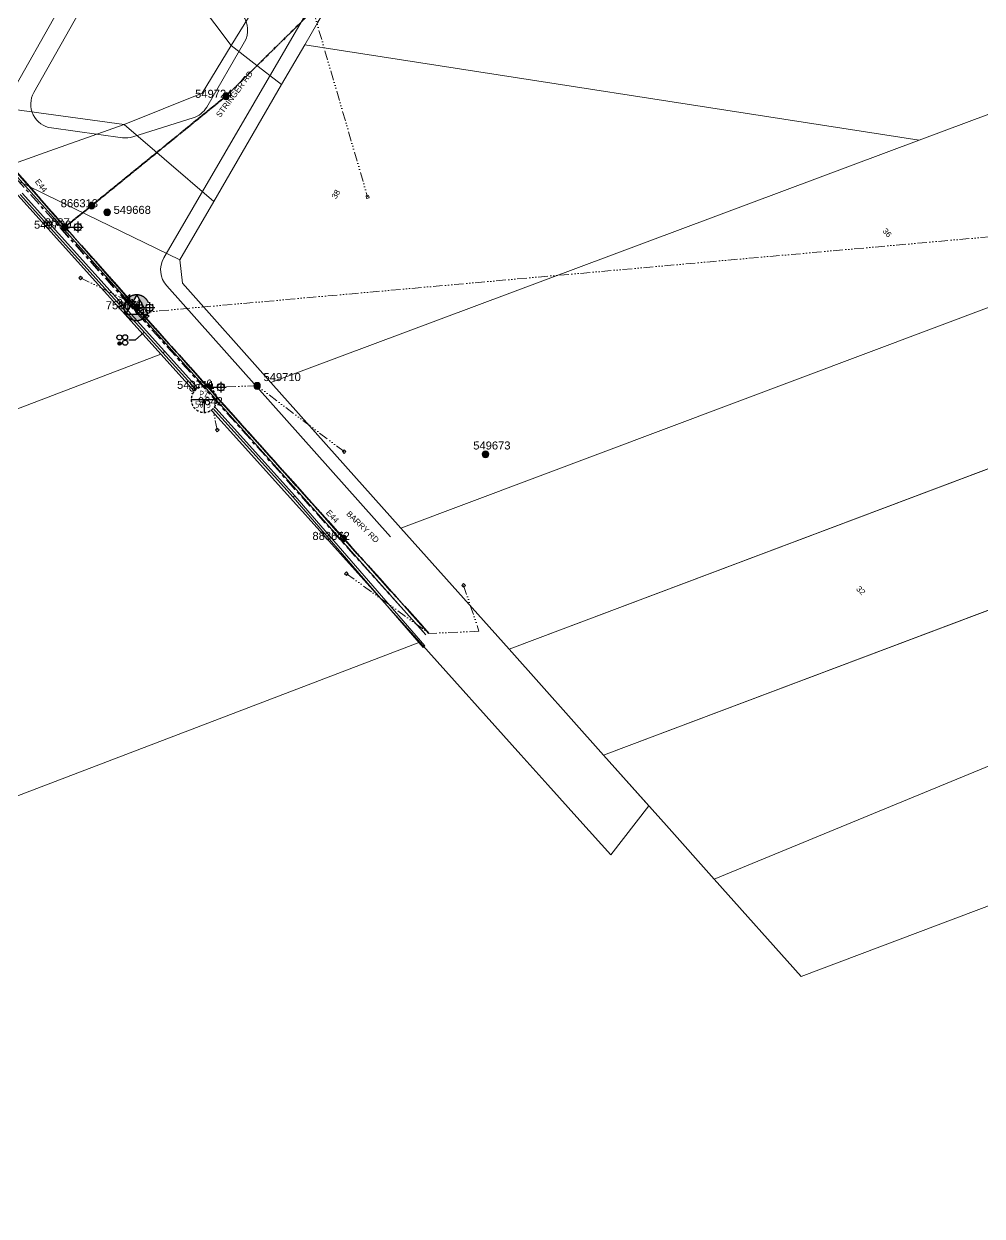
# Model space of a CAD drawing. Header units: metres. Extents: x 308278 to 310511, y 6271134 to 6272874.
# Drawn here: x 309153.4 to 309452.5, y 6271447.3 to 6271819.8 of the extents above; entities that cross this region are included whole.
import ezdxf
from ezdxf.enums import TextEntityAlignment as Align

# ---------------------------------------------------------------- set-up
doc = ezdxf.new("R2010")
doc.units = ezdxf.units.M
doc.set_wipeout_variables(frame=1)
for name, pattern in [('Cable Exist OH', [1, 1, 0]), ('Cable Exist UG', [7, 4, -1, 1, -1]), ('Dash', [5, 3, -2]), ('DASHED', [19.05, 12.7, -6.35]), ('DOT', [6.35, 0, -6.35]), ('PHANTOMX2', [6.6, 3, -0.75, 0.2, -0.75, 0.2, -0.75, 0.2, -0.75])]:
    doc.linetypes.add(name, pattern=pattern)
doc.layers.get('0').update_dxf_attribs({"color": 6})
for name, color, linetype, lineweight in [('_User Miscellaneous1', 30, 'Continuous', 13), ('_User_HV_Exist', 1, 'Continuous', 35), ('_User_LV_Exist', 5, 'Continuous', 35), ('Cadastre Land Parcels_SP_EXT', 118, 'Continuous', 15), ('Cadastre Roads_SP_EXT', 218, 'Continuous', 15), ('Mains_HV_EXT', 13, 'Continuous', 25), ('Mains_LV_EXT', 163, 'Continuous', 25), ('Mains_SL_EXT', 131, 'Continuous', 25), ('Services_SP_EXT', 42, 'PHANTOMX2', 20)]:
    doc.layers.add(name, color=color, linetype=linetype, lineweight=lineweight)
doc.layers.add('Cadastre Roads_SP_NEW', color=214, linetype='Continuous', lineweight=15, transparency=0.8)
for name, color, linetype in [('Duct_SP_EXT', 30, 'Continuous'), ('Equip_LV_EXT', 7, 'Continuous'), ('Equip_SL_EXT', 7, 'Continuous'), ('Equip_SP_SL_EXT', 7, 'Continuous'), ('Sub_SP_TR_HV_LV_EXT', 7, 'Continuous'), ('SupportsOH_SP_TR_HV_LV_SL_EXT', 7, 'Continuous')]:
    doc.layers.add(name, color=color, linetype=linetype)
doc.styles.add('iecARIAL', font='arial.ttf', dxfattribs={"height": 2})
doc.styles.add('IESYMBOL1', font='isocp.shx')
doc.styles.add('POLE_LABEL', font='arial.ttf', dxfattribs={"height": 2})
doc.styles.add('SL_LABEL', font='arial.ttf', dxfattribs={"height": 2})
doc.styles.add('SLCP_LABEL', font='arial.ttf', dxfattribs={"height": 2})
doc.styles.get("Standard").update_dxf_attribs({"font": 'arial.ttf'})

# ---------------------------------------------------------------- blocks, each defined once
blk = doc.blocks.new('SUB_POLE_EXT')
at = {"linetype": 'DASHED', "transparency": 33554495}
h = blk.add_hatch(color=256, dxfattribs=at)
h.dxf.hatch_style = 1
h.paths.add_polyline_path([(0, 4), (-0.05, 4), (-0.15, 4), (-0.25, 3.99), (-0.34, 3.99), (-0.44, 3.98), (-0.54, 3.96), (-0.64, 3.95), (-0.73, 3.93), (-0.83, 3.91), (-0.92, 3.89), (-1.02, 3.87), (-1.11, 3.84), (-1.21, 3.81), (-1.3, 3.78), (-1.39, 3.75), (-1.49, 3.71), (-1.58, 3.68), (-1.67, 3.64), (-1.75, 3.59), (-1.84, 3.55), (-1.93, 3.5), (-2.01, 3.46), (-2.1, 3.41), (-2.18, 3.35), (-2.26, 3.3), (-2.34, 3.24), (-2.42, 3.18), (-2.5, 3.12), (-2.58, 3.06), (-2.65, 3), (-2.72, 2.93), (-2.79, 2.86), (-2.86, 2.79), (-2.93, 2.72), (-3, 2.65), (-3.06, 2.58), (-3.12, 2.5), (-3.18, 2.42), (-3.24, 2.34), (-3.3, 2.26), (-3.35, 2.18), (-3.41, 2.1), (-3.46, 2.01), (-3.5, 1.93), (-3.55, 1.84), (-3.59, 1.75), (-3.64, 1.67), (-3.68, 1.58), (-3.71, 1.49), (-3.75, 1.39), (-3.78, 1.3), (-3.81, 1.21), (-3.84, 1.11), (-3.87, 1.02), (-3.89, 0.92), (-3.91, 0.83), (-3.93, 0.73), (-3.95, 0.64), (-3.96, 0.54), (-3.98, 0.44), (-3.99, 0.34), (-3.99, 0.25), (-4, 0.15), (-4, 0.05), (-4, -0.05), (-4, -0.15), (-3.99, -0.25), (-3.99, -0.34), (-3.98, -0.44), (-3.96, -0.54), (-3.95, -0.64), (-3.93, -0.73), (-3.91, -0.83), (-3.89, -0.92), (-3.87, -1.02), (-3.84, -1.11), (-3.81, -1.21), (-3.78, -1.3), (-3.75, -1.39), (-3.71, -1.49), (-3.68, -1.58), (-3.64, -1.67), (-3.59, -1.75), (-3.55, -1.84), (-3.5, -1.93), (-3.46, -2)])
h.paths.add_polyline_path([(-1.19, 0.53), (2.55, 0.53), (2.55, 0.92), (-1.19, 0.92)], flags=9)
h.paths.add_polyline_path([(-1.18, -2.21), (0.35, -2.21), (0.35, -1.9), (-1.18, -1.9)], flags=9)
h = blk.add_hatch(color=256, dxfattribs=at)
h.dxf.hatch_style = 1
h.paths.add_polyline_path([(3.59, 1.75), (3.55, 1.84), (3.5, 1.93), (3.46, 2.01), (3.41, 2.1), (3.35, 2.18), (3.3, 2.26), (3.24, 2.34), (3.18, 2.42), (3.12, 2.5), (3.06, 2.58), (3, 2.65), (2.93, 2.72), (2.86, 2.79), (2.79, 2.86), (2.72, 2.93), (2.65, 3), (2.58, 3.06), (2.5, 3.12), (2.42, 3.18), (2.34, 3.24), (2.26, 3.3), (2.18, 3.35), (2.1, 3.41), (2.01, 3.46), (1.93, 3.5), (1.84, 3.55), (1.75, 3.59), (1.67, 3.64), (1.58, 3.68), (1.49, 3.71), (1.39, 3.75), (1.3, 3.78), (1.21, 3.81), (1.11, 3.84), (1.02, 3.87), (0.92, 3.89), (0.83, 3.91), (0.73, 3.93), (0.64, 3.95), (0.54, 3.96), (0.44, 3.98), (0.34, 3.99), (0.25, 3.99), (0.15, 4), (0.05, 4), (0, 4), (3.46, -2), (3.5, -1.93), (3.55, -1.84), (3.59, -1.75), (3.64, -1.67), (3.68, -1.58), (3.71, -1.49), (3.75, -1.39), (3.78, -1.3), (3.81, -1.21), (3.84, -1.11), (3.87, -1.02), (3.89, -0.92), (3.91, -0.83), (3.93, -0.73), (3.95, -0.64), (3.96, -0.54), (3.98, -0.44), (3.99, -0.34), (3.99, -0.25), (4, -0.15), (4, -0.05), (4, 0.05), (4, 0.15), (3.99, 0.25), (3.99, 0.34), (3.98, 0.44), (3.96, 0.54), (3.95, 0.64), (3.93, 0.73), (3.91, 0.83), (3.89, 0.92), (3.87, 1.02), (3.84, 1.11), (3.81, 1.21), (3.78, 1.3), (3.75, 1.39), (3.71, 1.49), (3.68, 1.58), (3.64, 1.67)])
h = blk.add_hatch(color=256, dxfattribs=at)
h.dxf.hatch_style = 1
h.paths.add_polyline_path([(3.12, -2.5), (3.18, -2.42), (3.24, -2.34), (3.3, -2.26), (3.35, -2.18), (3.41, -2.1), (3.46, -2.01), (3.46, -2), (-3.46, -2), (-3.46, -2.01), (-3.41, -2.1), (-3.35, -2.18), (-3.3, -2.26), (-3.24, -2.34), (-3.18, -2.42), (-3.12, -2.5), (-3.06, -2.58), (-3, -2.65), (-2.93, -2.72), (-2.86, -2.79), (-2.79, -2.86), (-2.72, -2.93), (-2.65, -3), (-2.58, -3.06), (-2.5, -3.12), (-2.42, -3.18), (-2.34, -3.24), (-2.26, -3.3), (-2.18, -3.35), (-2.1, -3.41), (-2.01, -3.46), (-1.93, -3.5), (-1.84, -3.55), (-1.75, -3.59), (-1.67, -3.64), (-1.58, -3.68), (-1.49, -3.71), (-1.39, -3.75), (-1.3, -3.78), (-1.21, -3.81), (-1.11, -3.84), (-1.02, -3.87), (-0.92, -3.89), (-0.83, -3.91), (-0.73, -3.93), (-0.64, -3.95), (-0.54, -3.96), (-0.44, -3.98), (-0.34, -3.99), (-0.25, -3.99), (-0.15, -4), (-0.05, -4), (0.05, -4), (0.15, -4), (0.25, -3.99), (0.34, -3.99), (0.44, -3.98), (0.54, -3.96), (0.64, -3.95), (0.73, -3.93), (0.83, -3.91), (0.92, -3.89), (1.02, -3.87), (1.11, -3.84), (1.21, -3.81), (1.3, -3.78), (1.39, -3.75), (1.49, -3.71), (1.58, -3.68), (1.67, -3.64), (1.75, -3.59), (1.84, -3.55), (1.93, -3.5), (2.01, -3.46), (2.1, -3.41), (2.18, -3.35), (2.26, -3.3), (2.34, -3.24), (2.42, -3.18), (2.5, -3.12), (2.58, -3.06), (2.65, -3), (2.72, -2.93), (2.79, -2.86), (2.86, -2.79), (2.93, -2.72), (3, -2.65), (3.06, -2.58)])
h.paths.add_polyline_path([(-1.4, -2.03), (-1.27, -2.03), (-1.27, -1.88), (-1.4, -1.88)], flags=9)
at = {"flags": 128}
for points in [[(-0.05, 4), (-0.15, 4), (-0.25, 3.99), (-0.34, 3.99), (-0.44, 3.98), (-0.54, 3.96), (-0.64, 3.95), (-0.73, 3.93), (-0.83, 3.91), (-0.92, 3.89), (-1.02, 3.87), (-1.11, 3.84), (-1.21, 3.81), (-1.3, 3.78), (-1.39, 3.75), (-1.49, 3.71), (-1.58, 3.68), (-1.67, 3.64), (-1.75, 3.59), (-1.84, 3.55), (-1.93, 3.5), (-2.01, 3.46), (-2.1, 3.41), (-2.18, 3.35), (-2.26, 3.3), (-2.34, 3.24), (-2.42, 3.18), (-2.5, 3.12), (-2.58, 3.06), (-2.65, 3), (-2.72, 2.93), (-2.79, 2.86), (-2.86, 2.79), (-2.93, 2.72), (-3, 2.65), (-3.06, 2.58), (-3.12, 2.5), (-3.18, 2.42), (-3.24, 2.34), (-3.3, 2.26), (-3.35, 2.18), (-3.41, 2.1), (-3.46, 2.01), (-3.5, 1.93), (-3.55, 1.84), (-3.59, 1.75), (-3.64, 1.67), (-3.68, 1.58), (-3.71, 1.49), (-3.75, 1.39), (-3.78, 1.3), (-3.81, 1.21), (-3.84, 1.11), (-3.87, 1.02), (-3.89, 0.92), (-3.91, 0.83), (-3.93, 0.73), (-3.95, 0.64), (-3.96, 0.54), (-3.98, 0.44), (-3.99, 0.34), (-3.99, 0.25), (-4, 0.15), (-4, 0.05), (-4, -0.05), (-4, -0.15), (-3.99, -0.25), (-3.99, -0.34), (-3.98, -0.44), (-3.96, -0.54), (-3.95, -0.64), (-3.93, -0.73), (-3.91, -0.83), (-3.89, -0.92), (-3.87, -1.02), (-3.84, -1.11), (-3.81, -1.21), (-3.78, -1.3), (-3.75, -1.39), (-3.71, -1.49), (-3.68, -1.58), (-3.64, -1.67), (-3.59, -1.75), (-3.55, -1.84), (-3.5, -1.93), (-3.46, -2.01), (-3.41, -2.1), (-3.35, -2.18), (-3.3, -2.26), (-3.24, -2.34), (-3.18, -2.42), (-3.12, -2.5), (-3.06, -2.58), (-3, -2.65), (-2.93, -2.72), (-2.86, -2.79), (-2.79, -2.86), (-2.72, -2.93), (-2.65, -3), (-2.58, -3.06), (-2.5, -3.12), (-2.42, -3.18), (-2.34, -3.24), (-2.26, -3.3), (-2.18, -3.35), (-2.1, -3.41), (-2.01, -3.46), (-1.93, -3.5), (-1.84, -3.55), (-1.75, -3.59), (-1.67, -3.64), (-1.58, -3.68), (-1.49, -3.71), (-1.39, -3.75), (-1.3, -3.78), (-1.21, -3.81), (-1.11, -3.84), (-1.02, -3.87), (-0.92, -3.89), (-0.83, -3.91), (-0.73, -3.93), (-0.64, -3.95), (-0.54, -3.96), (-0.44, -3.98), (-0.34, -3.99), (-0.25, -3.99), (-0.15, -4), (-0.05, -4), (0.05, -4), (0.15, -4), (0.25, -3.99), (0.34, -3.99), (0.44, -3.98), (0.54, -3.96), (0.64, -3.95), (0.73, -3.93), (0.83, -3.91), (0.92, -3.89), (1.02, -3.87), (1.11, -3.84), (1.21, -3.81), (1.3, -3.78), (1.39, -3.75), (1.49, -3.71), (1.58, -3.68), (1.67, -3.64), (1.75, -3.59), (1.84, -3.55), (1.93, -3.5), (2.01, -3.46), (2.1, -3.41), (2.18, -3.35), (2.26, -3.3), (2.34, -3.24), (2.42, -3.18), (2.5, -3.12), (2.58, -3.06), (2.65, -3), (2.72, -2.93), (2.79, -2.86), (2.86, -2.79), (2.93, -2.72), (3, -2.65), (3.06, -2.58), (3.12, -2.5), (3.18, -2.42), (3.24, -2.34), (3.3, -2.26), (3.35, -2.18), (3.41, -2.1), (3.46, -2.01), (3.5, -1.93), (3.55, -1.84), (3.59, -1.75), (3.64, -1.67), (3.68, -1.58), (3.71, -1.49), (3.75, -1.39), (3.78, -1.3), (3.81, -1.21), (3.84, -1.11), (3.87, -1.02), (3.89, -0.92), (3.91, -0.83), (3.93, -0.73), (3.95, -0.64), (3.96, -0.54), (3.98, -0.44), (3.99, -0.34), (3.99, -0.25), (4, -0.15), (4, -0.05), (4, 0.05), (4, 0.15), (3.99, 0.25), (3.99, 0.34), (3.98, 0.44), (3.96, 0.54), (3.95, 0.64), (3.93, 0.73), (3.91, 0.83), (3.89, 0.92), (3.87, 1.02), (3.84, 1.11), (3.81, 1.21), (3.78, 1.3), (3.75, 1.39), (3.71, 1.49), (3.68, 1.58), (3.64, 1.67), (3.59, 1.75), (3.55, 1.84), (3.5, 1.93), (3.46, 2.01), (3.41, 2.1), (3.35, 2.18), (3.3, 2.26), (3.24, 2.34), (3.18, 2.42), (3.12, 2.5), (3.06, 2.58), (3, 2.65), (2.93, 2.72), (2.86, 2.79), (2.79, 2.86), (2.72, 2.93), (2.65, 3), (2.58, 3.06), (2.5, 3.12), (2.42, 3.18), (2.34, 3.24), (2.26, 3.3), (2.18, 3.35), (2.1, 3.41), (2.01, 3.46), (1.93, 3.5), (1.84, 3.55), (1.75, 3.59), (1.67, 3.64), (1.58, 3.68), (1.49, 3.71), (1.39, 3.75), (1.3, 3.78), (1.21, 3.81), (1.11, 3.84), (1.02, 3.87), (0.92, 3.89), (0.83, 3.91), (0.73, 3.93), (0.64, 3.95), (0.54, 3.96), (0.44, 3.98), (0.34, 3.99), (0.25, 3.99), (0.15, 4), (0.05, 4)], [(0, 4), (-3.46, -2), (3.46, -2)]]:
    blk.add_lwpolyline(points, close=True, dxfattribs=at)
at = {"flags": 8}
blk.add_attdef('ASSET_NUM', text='', height=2.5, dxfattribs=at).set_placement((0, 7), align=Align.MIDDLE_CENTER)
for tag, flags, p in [('STREET_CODE', 9, (-1.38, 1.45)), ('NO_PHASES', 9, (-1.38, 1.05)), ('OPERATED_BY', 9, (-1.38, 0.65)), ('MAINTAINED_BY', 9, (-1.38, 0.45)), ('ORIENTATION', 9, (-1.38, 0.25)), ('OWNED_BY', 9, (-1.38, 0.05)), ('CONSTRUCTED_VOLTAGE', 9, (-1.13, 0.75)), ('OPERATING_VOLTAGE', 9, (-1.13, 0.35)), ('STATE', 9, (-1.38, -0.35)), ('USAGE', 9, (-1.38, -0.75)), ('LEGEND', 9, (-1.38, -0.95)), ('SUBURB', 9, (-1.38, -1.15)), ('STREETNAME', 9, (-1.38, -1.35)), ('LOCATION', 9, (-1.38, -1.55)), ('NOTES', 9, (-1.38, -1.75)), ('Z', 1, (-1.38, -1.95)), ('SECONDARY_VOLTAGE', 9, (-1.13, -0.65)), ('SUBSTATION_TYPE', 9, (-1.13, -1.05))]:
    blk.add_attdef(tag, text='', height=0.1, dxfattribs=dict(flags=flags)).set_placement(p, align=Align.MIDDLE_LEFT)
blk = doc.blocks.new('DUCT_EXT')
blk.add_circle((0, 0.8), 0.8)
at = {"flags": 1}
blk.add_attdef('Z', (0, 0), '', height=0.2, dxfattribs=at)
at = {"flags": 9}
for tag, p in [('DUCT_CODE', (0, 0)), ('XSECT_TYPE', (0, -0.2)), ('STATE', (0, -0.6)), ('FB_REFERENCE', (0, -0.4)), ('NOTES', (0, -0.8))]:
    blk.add_attdef(tag, text='', height=0.2, dxfattribs=at).set_placement(p, align=Align.MIDDLE_LEFT)
blk = doc.blocks.new('LV_OH_LINKS_DISTFUSE_EXT')
for p, q in [((0, 0), (0.96, 0)), ((3.84, 0), (4.8, 0))]:
    blk.add_line(p, q)
blk.add_lwpolyline([(3.84, -1.2), (3.84, 1.2), (0.96, -1.2), (0.96, 1.2)], close=True)
at = {"flags": 9}
for tag, p in [('ACTUAL_STATUS', (0, 0)), ('CONSTRUCTED_VOLTAGE', (0, -0.2)), ('OPERATING_VOLTAGE', (0, -0.6)), ('ORIENTATION', (0, -0.8)), ('OWNED_BY', (0, -1)), ('STATE', (0, -1.2)), ('SWITCH_TYPE', (0, -1.4)), ('NO_PHASES', (0, -0.4)), ('USAGE', (0, -1.6)), ('NOTES', (0, -1.8))]:
    blk.add_attdef(tag, text='', height=0.2, dxfattribs=at).set_placement(p, align=Align.MIDDLE_LEFT)
at = {"flags": 1}
blk.add_attdef('Z', (0, 0), '', height=0.2, dxfattribs=at)
blk = doc.blocks.new('*U479')
at = {"transparency": 33554687, "flags": 9}
for tag, p in [('LRATECODE', (-7.4, 0)), ('LOUTREACHVOCAB', (-7.2, 0)), ('LOUTREACH', (-7, 0)), ('LANTNUMBER', (-6.6, 0)), ('LNEW', (-6.4, 0)), ('LMASTVOCAB', (-6.2, 0)), ('LMAST', (-6, 0)), ('LLAMPVOCAB', (-5.8, 0)), ('LLAMP', (-5.6, 0)), ('LEXIST', (-5.4, 0)), ('LCHARGE3PERCENT', (-5.2, 0)), ('LCHARGE3', (-5, 0)), ('LCHARGE2PERCENT', (-4.8, 0)), ('LCHARGE2', (-4.6, 0)), ('LCHARGE1PERCENT', (-4.4, 0)), ('LCHARGE1', (-4.2, 0)), ('LCATEGORY', (-4, 0)), ('LBRACKETVOCAB', (-3.8, 0)), ('LBRACKET', (-3.6, 0)), ('LKINGHEIGHT', (-3.4, 0)), ('CREPLACE', (-3.2, 0)), ('CREMOVE', (-3, 0)), ('CNUMBER', (-2.8, 0)), ('CNEW', (-2.6, 0)), ('CEXIST', (-2.4, 0)), ('USAGE', (-2.2, 0)), ('STATE', (-2, 0)), ('OWNED_BY', (-1.8, 0)), ('ORIENTATION', (-1.6, 0)), ('OPERATING_VOLTAGE', (-1.4, 0)), ('NO_PHASES', (-1.2, 0)), ('LANTERN_TYPE', (-1, 0)), ('LANTERN_PURPOSE', (-0.8, 0)), ('CONTROL_TYPE', (-0.6, 0)), ('CONSTRUCTED_VOLTAGE', (-0.4, 0))]:
    blk.add_attdef(tag, text='', height=0.001, rotation=270, dxfattribs=at).set_placement(p, align=Align.MIDDLE_LEFT)
at = {"transparency": 33554687, "style": 'SL_LABEL', "flags": 9}
blk.add_attdef('STREET_CODE', text='', height=0.001, rotation=270, dxfattribs=at).set_placement((0, 0), align=Align.MIDDLE_LEFT)
at = {"transparency": 33554687, "flags": 1}
blk.add_attdef('Z', (0, 0), '', height=0.001, rotation=270, dxfattribs=at)
at = {"transparency": 33554687, "flags": 9}
for tag, p in [('LREMOVE', (0, -7.6)), ('LREPLACE', (0, -7.8)), ('LTYPE', (0, -8)), ('LTYPEVOCAB', (0, -8.2)), ('LEGEND', (0, -8.4)), ('SUBURB', (0, -8.6)), ('STREETNAME', (0, -8.8)), ('LOCATION', (0, -9)), ('NOTES', (0, -9.2)), ('MAINTAINED_BY', (0, -9.86))]:
    blk.add_attdef(tag, text='', height=0.001, dxfattribs=at).set_placement(p, align=Align.MIDDLE_LEFT)
blk.add_attdef('OPERATED_BY', (0, -9.61), '', height=0.001, dxfattribs=at)
at = {"linetype": 'DOT', "transparency": 33554687}
blk.add_wipeout([(5.69, 0), (5.06, -1.06), (4, -1.69), (2.94, -1.06), (2.31, 0), (2.94, 1.06), (4, 1.69), (5.06, 1.06)], dxfattribs=at)
at = {"transparency": 33554687}
for p, q in [((0, 0), (4, 0)), ((2.94, 1.06), (3.2, 0.8)), ((4, 1.69), (4, 0)), ((5.06, 1.06), (4.8, 0.8)), ((2.94, -1.06), (3.2, -0.8)), ((4, 0), (5.69, 0)), ((4, 0), (4, -1.69)), ((5.06, -1.06), (4.8, -0.8))]:
    blk.add_line(p, q, dxfattribs=at)
blk.add_circle((4, 0), 1.12, dxfattribs=at)
at = {"transparency": 33554687, "width": 0.9}
blk.add_attdef('LNUMBER', text='', height=1, dxfattribs=at).set_placement((7, -1), align=Align.MIDDLE_LEFT)
blk = doc.blocks.new('CCP_EXT')
at = {"transparency": 33554687}
blk.add_wipeout([(0, 0.57), (0.57, 0), (0, -0.57), (-0.57, 0)], dxfattribs=at)
blk.add_lwpolyline([(-0.57, 0), (0, 0.57), (0.57, 0), (0, -0.57), (-0.57, 0)])
at = {"flags": 1}
blk.add_attdef('Z', (0, 0), '', height=0.2, dxfattribs=at)
at = {"flags": 9}
for tag, p in [('CCP_TYPE', (0, 0)), ('CONSTRUCTED_VOLTAGE', (0, -0.2)), ('OPERATING_VOLTAGE', (0, -0.6)), ('ORIENTATION', (0, -0.8)), ('OWNED_BY', (0, -1)), ('STATE', (0, -1.8)), ('NO_PHASES', (0, -0.4)), ('USAGE', (0, -1.2)), ('LEGEND', (0, -1.4)), ('LIFE_SUPPORT', (0, -1.6)), ('NOTES', (0, -2))]:
    blk.add_attdef(tag, text='', height=0.2, dxfattribs=at).set_placement(p, align=Align.MIDDLE_LEFT)
blk = doc.blocks.new('POLE_EXT')
blk.add_hatch(color=256).paths.add_polyline_path([(-1, 0, 1), (1, 0, 1)])
blk.add_lwpolyline([(-1, 0, 1), (1, 0, 1)], format="xyb", close=True)
at = {"flags": 8}
blk.add_attdef('pNumber', text='', height=2, dxfattribs=at).set_placement((2.5, 2.5), align=Align.MIDDLE_CENTER)
at = {"style": 'POLE_LABEL', "flags": 9}
for tag, p in [('STRUCTURE_PLANT_NUMBER', (1.35, 0.03)), ('STREET_CODE', (1.35, -0.2))]:
    blk.add_attdef(tag, text='', height=0.2, dxfattribs=at).set_placement(p, align=Align.MIDDLE_LEFT)
at = {"flags": 9}
for tag, p in [('OWNED_BY', (1.35, -0.4)), ('SPECIAL_USE', (1.35, -0.8)), ('STATE', (1.35, -1)), ('cLV', (1.35, -1.4)), ('hDepth', (1.35, -1.6)), ('hDia', (1.35, -1.8)), ('cHV', (1.35, -2)), ('cLinedev', (1.35, -3.4)), ('pExisting', (1.35, -3.8)), ('PARENT', (1.35, -0.6)), ('USAGE', (1.35, -1.2)), ('LBRACKET', (1.35, -2.2)), ('LExisting', (1.35, -2.4)), ('LANTNUMBER', (1.35, -2.6)), ('LOther', (1.35, -2.8)), ('LRemove', (1.35, -3)), ('LEGEND', (1.35, -3.2)), ('LOCATION', (1.35, -3.6)), ('pFooting', (1.35, -4.4)), ('pNew', (1.35, -4.6)), ('pRelocate', (1.35, -5)), ('pRemove', (1.35, -5.2)), ('pReplace', (1.35, -5.4)), ('pStay', (1.35, -5.6)), ('pType', (1.35, -5.8)), ('cspan', (1.35, -6)), ('STREETNAME', (1.35, -6.2)), ('SUBURB', (1.35, -6.4)), ('OPERATED_BY', (1.36, -7.01)), ('PFNUMBER', (1.35, -4)), ('NEWPFNUMBER', (1.35, -4.2)), ('NOTES', (1.35, -6.6)), ('MAINTAINED_BY', (1.36, -6.81))]:
    blk.add_attdef(tag, text='', height=0.2, dxfattribs=at).set_placement(p, align=Align.MIDDLE_LEFT)
at = {"flags": 1}
blk.add_attdef('Z', (1.35, -7.33), '', height=0.2, dxfattribs=at)
blk = doc.blocks.new('End Shackle_EXT')
at = {"transparency": 33554687}
blk.add_wipeout([(0, 0.25), (1.81, 0.25), (1.82, -0.25), (0, -0.25)], dxfattribs=at)
blk.add_line((1.81, -1), (1.81, 1))
at = {"flags": 1}
blk.add_attdef('Z', (0, 0), '', height=0.2, dxfattribs=at)
at = {"flags": 9}
for tag, p in [('CONNECTOR_TYPE', (0, 0)), ('CONSTRUCTED_VOLTAGE', (0, -0.2)), ('OPERATING_VOLTAGE', (0, -0.6)), ('ORIENTATION', (0, -0.8)), ('OWNED_BY', (0, -1)), ('STATE', (0, -1.2)), ('NO_PHASES', (0, -0.4)), ('USAGE', (0, -1.4)), ('NOTES', (0, -1.6))]:
    blk.add_attdef(tag, text='', height=0.2, dxfattribs=at).set_placement(p, align=Align.MIDDLE_LEFT)
blk = doc.blocks.new('CABLE_LARGE_EXT')
h = blk.add_hatch(color=256)
edge = h.paths.add_edge_path()
edge.add_arc((0, 0.55), 0.55, 0, 360)
blk.add_circle((0, 0.55), 0.55)
at = {"flags": 1}
blk.add_attdef('Z', (0, 0), '', height=0.2, dxfattribs=at)
at = {"flags": 9}
for tag, p in [('COND_CODE', (0, 0)), ('STATE', (0, -0.4)), ('XSECT_SIZE', (0, -0.6)), ('FB_REFERENCE', (0, -0.2)), ('NOTES', (0, -0.8))]:
    blk.add_attdef(tag, text='', height=0.2, dxfattribs=at).set_placement(p, align=Align.MIDDLE_LEFT)
blk = doc.blocks.new('SLCP_ZELL_EXT')
at = {"transparency": 33554687}
blk.add_wipeout([(-0.05, 4), (-0.15, 4), (-0.25, 3.99), (-0.34, 3.99), (-0.44, 3.98), (-0.54, 3.96), (-0.64, 3.95), (-0.73, 3.93), (-0.83, 3.91), (-0.92, 3.89), (-1.02, 3.87), (-1.11, 3.84), (-1.21, 3.81), (-1.3, 3.78), (-1.39, 3.75), (-1.49, 3.71), (-1.58, 3.68), (-1.67, 3.64), (-1.75, 3.59), (-1.84, 3.55), (-1.93, 3.5), (-2.01, 3.46), (-2.1, 3.41), (-2.18, 3.35), (-2.26, 3.3), (-2.34, 3.24), (-2.42, 3.18), (-2.5, 3.12), (-2.58, 3.06), (-2.65, 3), (-2.72, 2.93), (-2.79, 2.86), (-2.86, 2.79), (-2.93, 2.72), (-3, 2.65), (-3.06, 2.58), (-3.12, 2.5), (-3.18, 2.42), (-3.24, 2.34), (-3.3, 2.26), (-3.35, 2.18), (-3.41, 2.1), (-3.46, 2.01), (-3.5, 1.93), (-3.55, 1.84), (-3.59, 1.75), (-3.64, 1.67), (-3.68, 1.58), (-3.71, 1.49), (-3.75, 1.39), (-3.78, 1.3), (-3.81, 1.21), (-3.84, 1.11), (-3.87, 1.02), (-3.89, 0.92), (-3.91, 0.83), (-3.93, 0.73), (-3.95, 0.64), (-3.96, 0.54), (-3.98, 0.44), (-3.99, 0.34), (-3.99, 0.25), (-4, 0.15), (-4, 0.05), (-4, -0.05), (-4, -0.15), (-3.99, -0.25), (-3.99, -0.34), (-3.98, -0.44), (-3.96, -0.54), (-3.95, -0.64), (-3.93, -0.73), (-3.91, -0.83), (-3.89, -0.92), (-3.87, -1.02), (-3.84, -1.11), (-3.81, -1.21), (-3.78, -1.3), (-3.75, -1.39), (-3.71, -1.49), (-3.68, -1.58), (-3.64, -1.67), (-3.59, -1.75), (-3.55, -1.84), (-3.5, -1.93), (-3.46, -2.01), (-3.41, -2.1), (-3.35, -2.18), (-3.3, -2.26), (-3.24, -2.34), (-3.18, -2.42), (-3.12, -2.5), (-3.06, -2.58), (-3, -2.65), (-2.93, -2.72), (-2.86, -2.79), (-2.79, -2.86), (-2.72, -2.93), (-2.65, -3), (-2.58, -3.06), (-2.5, -3.12), (-2.42, -3.18), (-2.34, -3.24), (-2.26, -3.3), (-2.18, -3.35), (-2.1, -3.41), (-2.01, -3.46), (-1.93, -3.5), (-1.84, -3.55), (-1.75, -3.59), (-1.67, -3.64), (-1.58, -3.68), (-1.49, -3.71), (-1.39, -3.75), (-1.3, -3.78), (-1.21, -3.81), (-1.11, -3.84), (-1.02, -3.87), (-0.92, -3.89), (-0.83, -3.91), (-0.73, -3.93), (-0.64, -3.95), (-0.54, -3.96), (-0.44, -3.98), (-0.34, -3.99), (-0.25, -3.99), (-0.15, -4), (-0.05, -4), (0.05, -4), (0.15, -4), (0.25, -3.99), (0.34, -3.99), (0.44, -3.98), (0.54, -3.96), (0.64, -3.95), (0.73, -3.93), (0.83, -3.91), (0.92, -3.89), (1.02, -3.87), (1.11, -3.84), (1.21, -3.81), (1.3, -3.78), (1.39, -3.75), (1.49, -3.71), (1.58, -3.68), (1.67, -3.64), (1.75, -3.59), (1.84, -3.55), (1.93, -3.5), (2.01, -3.46), (2.1, -3.41), (2.18, -3.35), (2.26, -3.3), (2.34, -3.24), (2.42, -3.18), (2.5, -3.12), (2.58, -3.06), (2.65, -3), (2.72, -2.93), (2.79, -2.86), (2.86, -2.79), (2.93, -2.72), (3, -2.65), (3.06, -2.58), (3.12, -2.5), (3.18, -2.42), (3.24, -2.34), (3.3, -2.26), (3.35, -2.18), (3.41, -2.1), (3.46, -2.01), (3.5, -1.93), (3.55, -1.84), (3.59, -1.75), (3.64, -1.67), (3.68, -1.58), (3.71, -1.49), (3.75, -1.39), (3.78, -1.3), (3.81, -1.21), (3.84, -1.11), (3.87, -1.02), (3.89, -0.92), (3.91, -0.83), (3.93, -0.73), (3.95, -0.64), (3.96, -0.54), (3.98, -0.44), (3.99, -0.34), (3.99, -0.25), (4, -0.15), (4, -0.05), (4, 0.05), (4, 0.15), (3.99, 0.25), (3.99, 0.34), (3.98, 0.44), (3.96, 0.54), (3.95, 0.64), (3.93, 0.73), (3.91, 0.83), (3.89, 0.92), (3.87, 1.02), (3.84, 1.11), (3.81, 1.21), (3.78, 1.3), (3.75, 1.39), (3.71, 1.49), (3.68, 1.58), (3.64, 1.67), (3.59, 1.75), (3.55, 1.84), (3.5, 1.93), (3.46, 2.01), (3.41, 2.1), (3.35, 2.18), (3.3, 2.26), (3.24, 2.34), (3.18, 2.42), (3.12, 2.5), (3.06, 2.58), (3, 2.65), (2.93, 2.72), (2.86, 2.79), (2.79, 2.86), (2.72, 2.93), (2.65, 3), (2.58, 3.06), (2.5, 3.12), (2.42, 3.18), (2.34, 3.24), (2.26, 3.3), (2.18, 3.35), (2.1, 3.41), (2.01, 3.46), (1.93, 3.5), (1.84, 3.55), (1.75, 3.59), (1.67, 3.64), (1.58, 3.68), (1.49, 3.71), (1.39, 3.75), (1.3, 3.78), (1.21, 3.81), (1.11, 3.84), (1.02, 3.87), (0.92, 3.89), (0.83, 3.91), (0.73, 3.93), (0.64, 3.95), (0.54, 3.96), (0.44, 3.98), (0.34, 3.99), (0.25, 3.99), (0.15, 4), (0.05, 4)], dxfattribs=at)
for p, q in [((-4, 0), (4, 0)), ((0, 0), (0, -4))]:
    blk.add_line(p, q)
at = {"linetype": 'Dash', "ltscale": 0.25, "flags": 128}
blk.add_lwpolyline([(-0.05, 4), (-0.15, 4), (-0.25, 3.99), (-0.34, 3.99), (-0.44, 3.98), (-0.54, 3.96), (-0.64, 3.95), (-0.73, 3.93), (-0.83, 3.91), (-0.92, 3.89), (-1.02, 3.87), (-1.11, 3.84), (-1.21, 3.81), (-1.3, 3.78), (-1.39, 3.75), (-1.49, 3.71), (-1.58, 3.68), (-1.67, 3.64), (-1.75, 3.59), (-1.84, 3.55), (-1.93, 3.5), (-2.01, 3.46), (-2.1, 3.41), (-2.18, 3.35), (-2.26, 3.3), (-2.34, 3.24), (-2.42, 3.18), (-2.5, 3.12), (-2.58, 3.06), (-2.65, 3), (-2.72, 2.93), (-2.79, 2.86), (-2.86, 2.79), (-2.93, 2.72), (-3, 2.65), (-3.06, 2.58), (-3.12, 2.5), (-3.18, 2.42), (-3.24, 2.34), (-3.3, 2.26), (-3.35, 2.18), (-3.41, 2.1), (-3.46, 2.01), (-3.5, 1.93), (-3.55, 1.84), (-3.59, 1.75), (-3.64, 1.67), (-3.68, 1.58), (-3.71, 1.49), (-3.75, 1.39), (-3.78, 1.3), (-3.81, 1.21), (-3.84, 1.11), (-3.87, 1.02), (-3.89, 0.92), (-3.91, 0.83), (-3.93, 0.73), (-3.95, 0.64), (-3.96, 0.54), (-3.98, 0.44), (-3.99, 0.34), (-3.99, 0.25), (-4, 0.15), (-4, 0.05), (-4, -0.05), (-4, -0.15), (-3.99, -0.25), (-3.99, -0.34), (-3.98, -0.44), (-3.96, -0.54), (-3.95, -0.64), (-3.93, -0.73), (-3.91, -0.83), (-3.89, -0.92), (-3.87, -1.02), (-3.84, -1.11), (-3.81, -1.21), (-3.78, -1.3), (-3.75, -1.39), (-3.71, -1.49), (-3.68, -1.58), (-3.64, -1.67), (-3.59, -1.75), (-3.55, -1.84), (-3.5, -1.93), (-3.46, -2.01), (-3.41, -2.1), (-3.35, -2.18), (-3.3, -2.26), (-3.24, -2.34), (-3.18, -2.42), (-3.12, -2.5), (-3.06, -2.58), (-3, -2.65), (-2.93, -2.72), (-2.86, -2.79), (-2.79, -2.86), (-2.72, -2.93), (-2.65, -3), (-2.58, -3.06), (-2.5, -3.12), (-2.42, -3.18), (-2.34, -3.24), (-2.26, -3.3), (-2.18, -3.35), (-2.1, -3.41), (-2.01, -3.46), (-1.93, -3.5), (-1.84, -3.55), (-1.75, -3.59), (-1.67, -3.64), (-1.58, -3.68), (-1.49, -3.71), (-1.39, -3.75), (-1.3, -3.78), (-1.21, -3.81), (-1.11, -3.84), (-1.02, -3.87), (-0.92, -3.89), (-0.83, -3.91), (-0.73, -3.93), (-0.64, -3.95), (-0.54, -3.96), (-0.44, -3.98), (-0.34, -3.99), (-0.25, -3.99), (-0.15, -4), (-0.05, -4), (0.05, -4), (0.15, -4), (0.25, -3.99), (0.34, -3.99), (0.44, -3.98), (0.54, -3.96), (0.64, -3.95), (0.73, -3.93), (0.83, -3.91), (0.92, -3.89), (1.02, -3.87), (1.11, -3.84), (1.21, -3.81), (1.3, -3.78), (1.39, -3.75), (1.49, -3.71), (1.58, -3.68), (1.67, -3.64), (1.75, -3.59), (1.84, -3.55), (1.93, -3.5), (2.01, -3.46), (2.1, -3.41), (2.18, -3.35), (2.26, -3.3), (2.34, -3.24), (2.42, -3.18), (2.5, -3.12), (2.58, -3.06), (2.65, -3), (2.72, -2.93), (2.79, -2.86), (2.86, -2.79), (2.93, -2.72), (3, -2.65), (3.06, -2.58), (3.12, -2.5), (3.18, -2.42), (3.24, -2.34), (3.3, -2.26), (3.35, -2.18), (3.41, -2.1), (3.46, -2.01), (3.5, -1.93), (3.55, -1.84), (3.59, -1.75), (3.64, -1.67), (3.68, -1.58), (3.71, -1.49), (3.75, -1.39), (3.78, -1.3), (3.81, -1.21), (3.84, -1.11), (3.87, -1.02), (3.89, -0.92), (3.91, -0.83), (3.93, -0.73), (3.95, -0.64), (3.96, -0.54), (3.98, -0.44), (3.99, -0.34), (3.99, -0.25), (4, -0.15), (4, -0.05), (4, 0.05), (4, 0.15), (3.99, 0.25), (3.99, 0.34), (3.98, 0.44), (3.96, 0.54), (3.95, 0.64), (3.93, 0.73), (3.91, 0.83), (3.89, 0.92), (3.87, 1.02), (3.84, 1.11), (3.81, 1.21), (3.78, 1.3), (3.75, 1.39), (3.71, 1.49), (3.68, 1.58), (3.64, 1.67), (3.59, 1.75), (3.55, 1.84), (3.5, 1.93), (3.46, 2.01), (3.41, 2.1), (3.35, 2.18), (3.3, 2.26), (3.24, 2.34), (3.18, 2.42), (3.12, 2.5), (3.06, 2.58), (3, 2.65), (2.93, 2.72), (2.86, 2.79), (2.79, 2.86), (2.72, 2.93), (2.65, 3), (2.58, 3.06), (2.5, 3.12), (2.42, 3.18), (2.34, 3.24), (2.26, 3.3), (2.18, 3.35), (2.1, 3.41), (2.01, 3.46), (1.93, 3.5), (1.84, 3.55), (1.75, 3.59), (1.67, 3.64), (1.58, 3.68), (1.49, 3.71), (1.39, 3.75), (1.3, 3.78), (1.21, 3.81), (1.11, 3.84), (1.02, 3.87), (0.92, 3.89), (0.83, 3.91), (0.73, 3.93), (0.64, 3.95), (0.54, 3.96), (0.44, 3.98), (0.34, 3.99), (0.25, 3.99), (0.15, 4), (0.05, 4)], close=True, dxfattribs=at)
at = {"style": 'IESYMBOL1'}
for s, p in [('PZ', (0, 1.75)), ('50', (-1.5, -1.5)), ('3', (1.5, -1.5))]:
    blk.add_text(s, height=2, dxfattribs=at).set_placement(p, align=Align.MIDDLE_CENTER)
at = {"flags": 8}
blk.add_attdef('ASSET_NUM', text='', height=2, dxfattribs=at).set_placement((0, 6), align=Align.MIDDLE_CENTER)
for tag, flags, p in [('AMP_RATING', 9, (0.25, -3.3)), ('CONSTRUCTED_VOLTAGE', 9, (0.25, -0.5)), ('CONTROL_TYPE', 9, (0.25, -0.7)), ('OPERATING_VOLTAGE', 9, (0.25, -1.1)), ('ORIENTATION', 9, (0.25, -1.3)), ('OWNED_BY', 9, (0.25, -1.5)), ('OPERATED_BY', 9, (0.25, -1.7)), ('STATE', 9, (0.25, -2.7)), ('STREETNAME', 9, (0.25, -2.9)), ('SUBURB', 9, (0.25, -3.1)), ('Z', 1, (0.25, -3.5)), ('NO_PHASES', 9, (0.25, -0.9)), ('MAINTAINED_BY', 9, (0.25, -1.9)), ('USAGE', 9, (0.25, -2.1)), ('LOCATION', 9, (0.25, -2.3)), ('NOTES', 9, (0.25, -2.5))]:
    blk.add_attdef(tag, text='', height=0.2, dxfattribs=dict(flags=flags)).set_placement(p, align=Align.MIDDLE_LEFT)

msp = doc.modelspace()

# ---------------------------------------------------------------- linework, layer by layer
at = {"layer": '_User Miscellaneous1'}
for p, q in [((309196.766, 6271716.992), (309197.034, 6271717.233)), ((309197.301, 6271717.474), (309197.034, 6271717.233)), ((309237.418, 6271671.87), (309237.687, 6271672.108)), ((309237.957, 6271672.347), (309237.687, 6271672.108)), ((309277.994, 6271624.947), (309278.266, 6271625.182)), ((309278.538, 6271625.418), (309278.266, 6271625.182))]:
    msp.add_line(p, q, dxfattribs=at)
at = {"layer": 'Cadastre Land Parcels_SP_EXT', "linetype": 'Continuous'}
for points in [[(309122.099, 6271940.391), (309102.142, 6271966.8), (309077.032, 6271947.924), (309059.588, 6271925.474), (309054.983, 6271877.794), (309018.499, 6271881.315), (309011.806, 6271811.997), (309022.595, 6271810.518), (309184.649, 6271788.315), (309209.035, 6271798.08), (309218.119, 6271813.033), (309122.099, 6271940.391)], [(309529.348, 6271819.479), (309274.431, 6271858.899), (309268.15, 6271859.871), (309245.027, 6271820.027), (309241.048, 6271813.171), (309432.876, 6271783.406), (309529.348, 6271819.479)], [(309642.581, 6271801.843), (309529.348, 6271819.479), (309432.876, 6271783.406), (309230.516, 6271707.752), (309271.066, 6271662.255), (309642.581, 6271801.843)], [(309432.876, 6271783.406), (309241.048, 6271813.171), (309233.853, 6271800.769), (309212.701, 6271764.31), (309202.104, 6271746.053), (309202.859, 6271738.731), (309230.516, 6271707.752), (309432.876, 6271783.406)], [(309736.955, 6271787.188), (309642.581, 6271801.843), (309271.066, 6271662.255), (309304.852, 6271624.417), (309736.955, 6271787.188)], [(309368.922, 6271552.592), (309805.029, 6271732.381), (309811.048, 6271771.045), (309334.37, 6271591.297), (309353.957, 6271569.355), (309368.922, 6271552.592)], [(308755.559, 6271548.37), (308908.868, 6271606.914), (309196.163, 6271716.614), (309151.633, 6271766.124), (308907.526, 6271672.815), (308874.356, 6271660.134), (308727.589, 6271604.144), (308755.559, 6271548.37)], [(309795.857, 6271673.023), (309805.029, 6271732.381), (309368.922, 6271552.592), (309396.059, 6271522.194), (309795.857, 6271673.023)], [(308911.268, 6271487.163), (309017.873, 6271527.617), (309276.984, 6271626.577), (309236.586, 6271671.612), (309196.163, 6271716.614), (308908.868, 6271606.914), (308755.559, 6271548.37), (308780.966, 6271497.706), (308806.241, 6271447.307), (308911.268, 6271487.163)], [(309513.697, 6271658.919), (309499.336, 6271697.678), (309304.852, 6271624.417), (309334.37, 6271591.297), (309513.697, 6271658.919)]]:
    msp.add_lwpolyline(points, close=True, dxfattribs=at)
at = {"layer": 'Cadastre Roads_SP_EXT', "linetype": 'Continuous'}
for points in [[(309223.554, 6271821.74), (309229.681, 6271831.558), (309153.962, 6271931.742), (309082.77, 6272025.999), (309069.997, 6272009.337), (309102.142, 6271966.8), (309122.099, 6271940.391), (309218.119, 6271813.033), (309223.554, 6271821.74)], [(309161.503, 6271780.076), (309184.649, 6271788.315), (309022.595, 6271810.518), (309020.845, 6271790.768), (309144.555, 6271774.044), (309161.503, 6271780.076)], [(309233.853, 6271800.769), (309225.21, 6271807.505), (309218.119, 6271813.033), (309209.035, 6271798.08), (309184.649, 6271788.315), (309197.214, 6271777.562), (309212.701, 6271764.31), (309233.853, 6271800.769)]]:
    msp.add_lwpolyline(points, close=True, dxfattribs=at)
at = {"layer": 'Cadastre Roads_SP_NEW'}
for p, q in [((309147.187, 6271794.053), (309185.881, 6271862.52)), ((309156.505, 6271798.346), (309186.602, 6271851.602)), ((309222.253, 6271814.095), (309210.462, 6271793.764)), ((309187.423, 6271784.449), (309206.227, 6271790.373)), ((309162.01, 6271787.226), (309184.145, 6271784.173))]:
    msp.add_line(p, q, dxfattribs=at)
for centre, start, end in [((309215.765, 6271817.858), 329.88851, 36.98289), ((309163.034, 6271794.656), 150.52726, 262.14621), ((309203.974, 6271797.527), 287.48607, 329.88851), ((309185.17, 6271791.603), 262.14621, 287.48607), ((309203.571, 6271742.857), 149.83056, 221.725)]:
    msp.add_arc(centre, 7.5, start, end, dxfattribs=at)
at = {"layer": 'Duct_SP_EXT'}
msp.add_lwpolyline([(309186.123, 6271721.028), (309188.284, 6271721.028), (309190.912, 6271723.43)], dxfattribs=at)

# ---------------------------------------------------------------- block references
for name, p in [('DUCT_EXT', (309183.219, 6271721)), ('DUCT_EXT', (309184.975, 6271721.028)), ('DUCT_EXT', (309184.997, 6271719.346)), ('CABLE_LARGE_EXT', (309183.286, 6271719.346))]:
    msp.add_blockref(name, p, dxfattribs=at)
at = {"layer": 'Equip_LV_EXT'}
for p, rotation in [((309188.151, 6271731.509), 131.9904024318164), ((309189.066, 6271730.64), 311.5527642719657)]:
    msp.add_blockref('LV_OH_LINKS_DISTFUSE_EXT', p, dxfattribs=dict(at, rotation=rotation))
at = {"layer": 'Sub_SP_TR_HV_LV_EXT'}
ref = msp.add_blockref('SUB_POLE_EXT', (309188.608, 6271731.098), dxfattribs=at)
ref.add_attrib('ASSET_NUM', '2540', dxfattribs={"layer": '0', "height": 2.5}).set_placement((309190.608, 6271731.848), align=Align.MIDDLE_RIGHT)
at = {"layer": 'SupportsOH_SP_TR_HV_LV_SL_EXT'}
ref = msp.add_blockref('POLE_EXT', (309216.497, 6271797.16), dxfattribs=at)
ref.add_attrib('ASSET_NUM', '549724', dxfattribs={"layer": '0', "height": 2.5, "rotation": 0.04203, "style": 'POLE_LABEL'}).set_placement((309218.497, 6271797.91), align=Align.MIDDLE_RIGHT)
ref = msp.add_blockref('POLE_EXT', (309174.537, 6271762.975), dxfattribs=at)
ref.add_attrib('ASSET_NUM', '866313', dxfattribs={"layer": '0', "height": 2.5, "style": 'POLE_LABEL'}).set_placement((309176.537, 6271763.725), align=Align.MIDDLE_RIGHT)
ref = msp.add_blockref('POLE_EXT', (309179.386, 6271760.889), dxfattribs=at)
ref.add_attrib('ASSET_NUM', '549668', dxfattribs={"layer": '0', "height": 2.5, "rotation": 0.03436, "style": 'POLE_LABEL'}).set_placement((309181.386, 6271761.639), align=Align.MIDDLE_LEFT)
ref = msp.add_blockref('POLE_EXT', (309226.193, 6271706.657), dxfattribs=at)
ref.add_attrib('ASSET_NUM', '549710', dxfattribs={"layer": '0', "height": 2.5, "rotation": 0.06043, "style": 'POLE_LABEL'}).set_placement((309228.193, 6271707.407), align=Align.BOTTOM_LEFT)
ref = msp.add_blockref('POLE_EXT', (309297.492, 6271685.292), dxfattribs=at)
ref.add_attrib('ASSET_NUM', '549673', dxfattribs={"layer": '0', "height": 2.5, "rotation": 0.03672, "style": 'POLE_LABEL'}).set_placement((309299.492, 6271686.042), align=Align.BOTTOM_CENTER)
ref = msp.add_blockref('POLE_EXT', (309253.126, 6271659.055), dxfattribs=at)
ref.add_attrib('ASSET_NUM', '883672', dxfattribs={"layer": '0', "height": 2.5, "style": 'POLE_LABEL'}).set_placement((309255.126, 6271659.805), align=Align.MIDDLE_RIGHT)

# ---------------------------------------------------------------- texts
at = {"layer": 'Cadastre Land Parcels_SP_EXT'}
for s, rotation, p in [('38', 59.85052, (309250.851, 6271764.885)), ('36', 311.72055, (309421.277, 6271754.947)), ('32', 315.67979, (309413.064, 6271643.078))]:
    msp.add_text(s, height=1.8, rotation=rotation, dxfattribs=at).set_placement(p)
at = {"layer": 'Cadastre Roads_SP_EXT'}
for s, rotation, p in [('STRINGER RD', 53.25478, (309214.648, 6271790.333)), ('BARRY RD', 315.86609, (309253.888, 6271666.511))]:
    msp.add_text(s, height=1.8, rotation=rotation, dxfattribs=at).set_placement(p)
at = {"layer": 'Mains_LV_EXT'}
for rotation, p in [(307.43475, (309156.728, 6271770.45)), (313.02477, (309247.55, 6271666.917))]:
    msp.add_text('E44', height=1.8, rotation=rotation, dxfattribs=at).set_placement(p)

# ---------------------------------------------------------------- next in the draw order: block references
at = {"layer": 'Equip_SP_SL_EXT'}
ref = msp.add_blockref('*U479', (309166.209, 6271756.273), dxfattribs=at)
ref.add_attrib('ASSET_NUM', '9687', dxfattribs={"layer": '0', "height": 2.5, "rotation": 0.01516, "style": 'iecARIAL'}).set_placement((309167.709, 6271757.773), align=Align.MIDDLE_RIGHT)
ref = msp.add_blockref('*U479', (309188.608, 6271731.098), dxfattribs=at)
ref.add_attrib('ASSET_NUM', '9714', dxfattribs={"layer": '0', "height": 2.5, "rotation": 0.03679, "style": 'iecARIAL'}).set_placement((309190.108, 6271732.598), align=Align.MIDDLE_RIGHT)
ref = msp.add_blockref('*U479', (309210.871, 6271706.236), dxfattribs=at)
ref.add_attrib('ASSET_NUM', '9686', dxfattribs={"layer": '0', "height": 2.5, "rotation": 20.89817, "style": 'iecARIAL'}).set_placement((309212.371, 6271707.736), align=Align.MIDDLE_RIGHT)
at = {"layer": 'Services_SP_EXT', "rotation": 53.38786044896468}
msp.add_blockref('CCP_EXT', (309260.682, 6271765.698), dxfattribs=at)
at = {"layer": 'Services_SP_EXT'}
for p in [(309171.099, 6271740.386), (309213.747, 6271692.91), (309253.376, 6271686.124), (309254.098, 6271647.999), (309290.651, 6271644.349)]:
    msp.add_blockref('CCP_EXT', p, dxfattribs=at)

# ---------------------------------------------------------------- next in the draw order: linework, layer by layer
at = {"layer": '_User Miscellaneous1'}
for p, q in [((309152.27, 6271766.424), (309196.766, 6271716.992)), ((309152.806, 6271766.905), (309197.301, 6271717.474)), ((309197.301, 6271717.474), (309237.957, 6271672.347)), ((309196.766, 6271716.992), (309237.418, 6271671.87))]:
    msp.add_line(p, q, dxfattribs=at)
at = {"layer": '_User_HV_Exist', "linetype": 'Cable Exist OH'}
for points in [[(309278.462, 6271881.194), (309243.728, 6271824.004), (309216.497, 6271797.16), (309174.537, 6271762.975), (309166.194, 6271756.292)], [(309166.194, 6271756.292), (309135.49, 6271791.297)], [(309166.194, 6271756.292), (309188.608, 6271731.098)]]:
    msp.add_lwpolyline(points, dxfattribs=at)
at = {"layer": '_User_LV_Exist', "linetype": 'Cable Exist OH', "flags": 128}
msp.add_lwpolyline([(309135.492, 6271791.396), (309148.905, 6271775.929), (309166.139, 6271756.332), (309188.533, 6271731.085)], dxfattribs=at)
at = {"layer": 'Cadastre Roads_SP_EXT', "linetype": 'Continuous'}
msp.add_lwpolyline([(309348.49, 6271575.48), (309334.37, 6271591.297), (309304.852, 6271624.417), (309271.065, 6271662.255), (309230.516, 6271707.752), (309202.859, 6271738.731), (309202.104, 6271746.053), (309169.309, 6271762.005), (309144.555, 6271774.044), (309151.633, 6271766.124), (309196.163, 6271716.614), (309236.586, 6271671.612), (309276.984, 6271626.577), (309308.553, 6271591.435), (309316.931, 6271582.092), (309326.973, 6271570.896), (309336.578, 6271560.186), (309348.49, 6271575.48)], close=True, dxfattribs=at)
at = {"layer": 'Cadastre Roads_SP_NEW'}
msp.add_line((309264.467, 6271862.538), (309197.087, 6271746.626), dxfattribs=at)
at = {"layer": 'Mains_HV_EXT', "linetype": 'Cable Exist OH'}
for points in [[(309278.462, 6271881.194), (309243.728, 6271824.004), (309216.497, 6271797.16), (309174.537, 6271762.975), (309166.194, 6271756.292)], [(309166.194, 6271756.292), (309135.49, 6271791.297)], [(309166.194, 6271756.292), (309188.608, 6271731.098)]]:
    msp.add_lwpolyline(points, dxfattribs=at)
at = {"layer": 'Mains_SL_EXT', "linetype": 'Cable Exist OH'}
for points in [[(309135.519, 6271791.268), (309166.209, 6271756.273)], [(309166.209, 6271756.273), (309188.608, 6271731.098)]]:
    msp.add_lwpolyline(points, dxfattribs=at)
at = {"layer": 'Services_SP_EXT'}
for points in [[(309243.668, 6271824.045), (309260.682, 6271765.698)], [(309770.569, 6271781.433), (309190.048, 6271729.573)], [(309171.099, 6271740.386), (309187.206, 6271732.549)], [(309253.376, 6271686.124), (309226.193, 6271706.657), (309210.871, 6271706.236)], [(309213.747, 6271692.91), (309210.871, 6271706.236)], [(309254.098, 6271647.999), (309279.843, 6271629.352)], [(309290.651, 6271644.348), (309295.468, 6271629.992), (309279.843, 6271629.352)]]:
    msp.add_lwpolyline(points, dxfattribs=at)

# ---------------------------------------------------------------- next in the draw order: block references
at = {"layer": 'SupportsOH_SP_TR_HV_LV_SL_EXT'}
ref = msp.add_blockref('POLE_EXT', (309166.209, 6271756.273), dxfattribs=at)
ref.add_attrib('ASSET_NUM', '549730', dxfattribs={"layer": '0', "height": 2.5, "style": 'POLE_LABEL'}).set_placement((309168.209, 6271757.023), align=Align.MIDDLE_RIGHT)
ref = msp.add_blockref('POLE_EXT', (309188.608, 6271731.098), dxfattribs=at)
ref.add_attrib('ASSET_NUM', '753148', dxfattribs={"layer": '0', "height": 2.5, "style": 'POLE_LABEL'}).set_placement((309190.608, 6271731.848), align=Align.MIDDLE_RIGHT)
ref = msp.add_blockref('POLE_EXT', (309210.871, 6271706.236), dxfattribs=at)
ref.add_attrib('ASSET_NUM', '549711', dxfattribs={"layer": '0', "height": 2.5, "style": 'POLE_LABEL'}).set_placement((309212.871, 6271706.986), align=Align.MIDDLE_RIGHT)

# ---------------------------------------------------------------- next in the draw order: block references
at = {"layer": 'Equip_SL_EXT'}
ref = msp.add_blockref('SLCP_ZELL_EXT', (309209.626, 6271702.371), dxfattribs=at)
ref.add_attrib('ASSET_NUM', '9642', dxfattribs={"layer": '0', "height": 2.5, "style": 'SLCP_LABEL'}).set_placement((309211.626, 6271703.121), align=Align.TOP_CENTER)
at = {"layer": 'Mains_SL_EXT', "rotation": 131.8951877372967}
msp.add_blockref('End Shackle_EXT', (309253.126, 6271659.055), dxfattribs=at)

# ---------------------------------------------------------------- next in the draw order: linework, layer by layer
at = {"layer": '_User Miscellaneous1'}
for p, q in [((309237.418, 6271671.87), (309277.994, 6271624.947)), ((309237.957, 6271672.347), (309278.538, 6271625.418))]:
    msp.add_line(p, q, dxfattribs=at)
at = {"layer": '_User_HV_Exist', "linetype": 'Cable Exist UG'}
msp.add_lwpolyline([(309040.426, 6271780.836), (309041.594, 6271782.302), (309042.864, 6271790.64), (309042.864, 6271790.64), (309146.095, 6271776.842), (309188.693, 6271729.406), (309278.521, 6271629.356)], dxfattribs=at)
at = {"layer": '_User_HV_Exist', "linetype": 'Cable Exist OH'}
msp.add_lwpolyline([(309188.608, 6271731.098), (309253.126, 6271659.055), (309279.91, 6271629.319)], dxfattribs=at)
at = {"layer": '_User_LV_Exist', "linetype": 'Cable Exist OH', "flags": 128}
for points in [[(309188.474, 6271731.208), (309210.871, 6271706.236)], [(309210.871, 6271706.236), (309279.843, 6271629.352)]]:
    msp.add_lwpolyline(points, dxfattribs=at)
at = {"layer": 'Cadastre Roads_SP_NEW'}
for p, q in [((309278.92, 6271628.933), (309147.07, 6271776.78)), ((309267.823, 6271659.537), (309197.974, 6271737.865))]:
    msp.add_line(p, q, dxfattribs=at)
at = {"layer": 'Mains_HV_EXT', "linetype": 'Cable Exist UG'}
msp.add_lwpolyline([(309040.426, 6271780.836), (309041.594, 6271782.302), (309042.864, 6271790.64), (309042.864, 6271790.64), (309146.095, 6271776.842), (309188.693, 6271729.406), (309278.521, 6271629.356)], dxfattribs=at)
at = {"layer": 'Mains_HV_EXT', "linetype": 'Cable Exist OH'}
msp.add_lwpolyline([(309188.608, 6271731.098), (309253.126, 6271659.055), (309279.91, 6271629.319)], dxfattribs=at)
at = {"layer": 'Mains_SL_EXT', "linetype": 'Cable Exist OH'}
for points in [[(309188.608, 6271731.098), (309210.871, 6271706.236)], [(309210.871, 6271706.236), (309253.234, 6271659.014)]]:
    msp.add_lwpolyline(points, dxfattribs=at)

doc.saveas('drawing.dxf')
